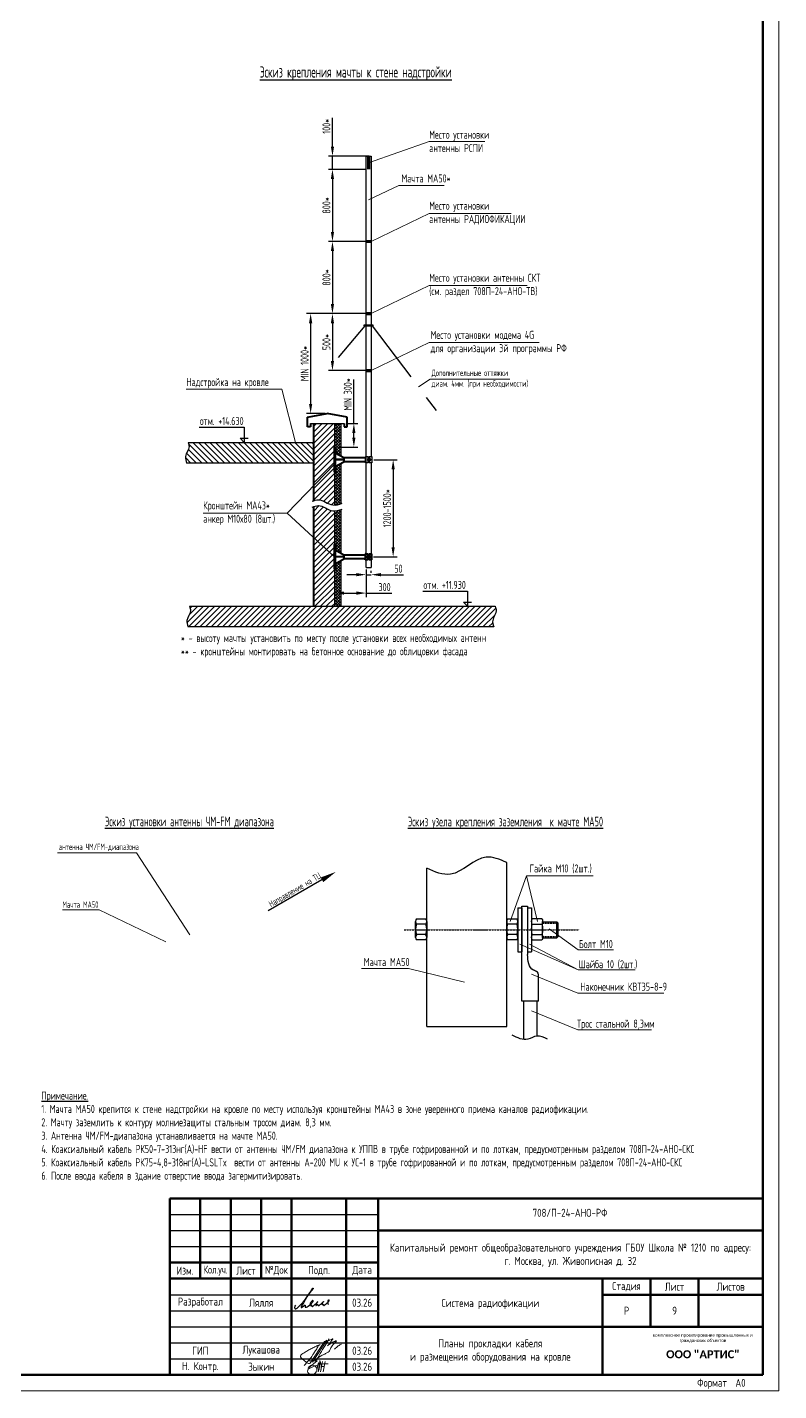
# Model space of a CAD drawing. Header units: millimetres. Extents: x -87434 to 499450, y -468665 to 122144.
# Drawn here: x 476001 to 499450, y -29789 to 12792 of the extents above; entities that cross this region are included whole.
import ezdxf
from ezdxf.enums import TextEntityAlignment as Align

# ---------------------------------------------------------------- set-up
doc = ezdxf.new("R2010")
doc.units = ezdxf.units.MM
doc.linetypes.add('ACAD_ISO10W100', pattern=[18.5, 12, -3, 0.5, -3])
doc.linetypes.add('DASHED', pattern=[7, 5, -2, 0])
for name, color, linetype in [('__НАДПИСИ', 7, 'Continuous'), ('СОТ', 7, 'Continuous'), ('стена', 20, 'Continuous')]:
    doc.layers.add(name, color=color, linetype=linetype)
for name, color, linetype, lineweight in [('__ФОРМАТ', 7, 'Continuous', 40), ('Выноски', 5, 'Continuous', 15), ('ОФ_рамка', 8, 'Continuous', 60), ('Подписи', 7, 'Continuous', 13)]:
    doc.layers.add(name, color=color, linetype=linetype, lineweight=lineweight)
doc.layers.add('ОФ_подписи', color=5, linetype='Continuous', lineweight=13, true_color=0x0000ff)
doc.styles.add('GOST 2.304 type A', font='', dxfattribs={"height": 250})
doc.styles.add('ISOCPEUR', font='isocpeur.ttf', dxfattribs={"width": 0.9, "height": 350})
doc.styles.add('RubezhCAD', font='', dxfattribs={"oblique": 10})
doc.styles.get("Standard").update_dxf_attribs({"font": ''})
doc.styles.add('TEXT', font='', dxfattribs={"width": 0.75})
doc.styles.add('ГОСТ 2.304', font='')
doc.styles.get('GOST 2.304 type A').set_extended_font_data('GOST 2.304 type A')
doc.styles.get('RubezhCAD').set_extended_font_data('GOST type A')
doc.styles.get('Standard').set_extended_font_data('GOST type B')
doc.styles.get('TEXT').set_extended_font_data('GOST type A')
doc.styles.get('ГОСТ 2.304').set_extended_font_data('GOST 2.304 type A')
doc.dimstyles.new('ISO-25', dxfattribs={"dimtxt": 2.5, "dimasz": 2.5, "dimexe": 1.25, "dimexo": 0.625, "dimtad": 1, "dimtxsty": 'Standard', "dimcen": 2.5, "dimadec": 0, "dimazin": 0, "dimtfac": 1, "dimtmove": 0, "dimatfit": 3, "dimfxl": 1, "dimarcsym": 0})
pattern_1 = [(45, (5946.47, 269102.57), (-88.388348, 88.388348), [])]

# ---------------------------------------------------------------- blocks, each defined once
blk = doc.blocks.new('А0')
at = {"layer": 'ОФ_рамка', "color": 0, "linetype": 'Continuous', "lineweight": 5, "ltscale": 100}
for points in [[(341068, -393717), (341068, -309617)], [(222168, -393717), (341068, -393717)]]:
    blk.add_lwpolyline(points, dxfattribs=at)
at = {"layer": 'ОФ_рамка', "color": 0, "linetype": 'Continuous', "ltscale": 100}
for points in [[(340568, -393217), (340568, -310117)], [(224168, -393217), (340568, -393217)]]:
    blk.add_lwpolyline(points, dxfattribs=at)
at = {"layer": 'ОФ_рамка', "color": 0, "linetype": 'Continuous', "lineweight": 5, "ltscale": 100, "char_height": 250, "attachment_point": 1, "style": 'ГОСТ 2.304'}
for s, insert, width in [('\\fGOST 2.304 type A|b0|i0|c1|p34;\\W1.0000000000;\\T1.0000000000;\\o\\lФормат', (338524, -393342), 1107.32), ('A0', (339716, -393345), 375.36)]:
    blk.add_mtext(s, dxfattribs=dict(at, insert=insert, width=width))
blk = doc.blocks.new('П_Зыкин')
at = {"layer": 'ОФ_подписи', "color": 5, "ltscale": 100, "transparency": 33554687}
for p, q in [((142, 249), (62, -174)), ((102, 37), (218, 37)), ((258, 249), (178, -174))]:
    blk.add_line(p, q, dxfattribs=at)
blk.add_lwpolyline([(-462, 273), (-74, 273), (-446, -30)], dxfattribs=at)
for centre, radius, start, end in [((-271, -94), 186, 314.2393, 159.9348), ((345, -1372), 1523, 88.8758, 117.8788), ((1109, -252), 1204, 158.7593, 174.231), ((-1024, 224), 1068, 337.8144, 2.8859), ((-849, 72), 852, 342.8308, 7.4815), ((-9, 182), 4.48, 8.9691, 155.6551), ((-643, 22), 732, 344.4555, 20.462), ((-318, -169), 151, 108.7568, 173.4251), ((-287, -115), 185, 191.5358, 322.3512)]:
    blk.add_arc(centre, radius, start, end, dxfattribs=at)
blk = doc.blocks.new('П_Лукашова')
at = {"layer": 'ОФ_подписи', "color": 5}
for p, q in [((221, 339), (-221, -339)), ((286, 371), (-156, -307)), ((283, 370), (218, 338))]:
    blk.add_line(p, q, dxfattribs=at)
for points in [[(221, 301), (344, 360), (434, 401), (475, 416), (464, 395), (420, 336), (342, 232), (310, 203), (337, 221), (420, 283), (490, 322), (558, 352), (576, 358), (491, 240), (403, 113), (374, 49), (360, 20)], [(-221, -339), (-276, -344), (-368, -289), (-446, -221), (-505, -166), (-522, -116), (-412, -16), (-295, 56), (-173, 120), (-49, 179), (33, 216), (87, 237), (52, 221), (11, 167), (-59, 51), (-126, -52), (-177, -132), (-256, -231), (-409, -409)], [(360, 20), (294, -18), (203, -65), (91, -124), (-73, -248)], [(366, 415), (236, 213), (85, -37), (-50, -300)], [(530, 102), (646, 199), (748, 254)]]:
    blk.add_spline(points, degree=3, dxfattribs=at)
blk = doc.blocks.new('штамп')
at = {"layer": '__ФОРМАТ', "linetype": 'Continuous', "lineweight": 50}
for p, q in [((531929, 45357), (531929, 50857)), ((531929, 50857), (550429, 50857)), ((532879, 48357), (532879, 50857)), ((533829, 45357), (533829, 50857)), ((534779, 48357), (534779, 50857)), ((535729, 45357), (535729, 50857)), ((537429, 45357), (537429, 50857)), ((538429, 45357), (538429, 50857)), ((550429, 45357), (550429, 50857)), ((538429, 49857), (550429, 49857)), ((531929, 48857), (538429, 48857)), ((531929, 48357), (550429, 48357)), ((545429, 45357), (545429, 48357)), ((546929, 46857), (546929, 48357)), ((548429, 46857), (548429, 48357)), ((545429, 47857), (550429, 47857)), ((538429, 46857), (550429, 46857)), ((531929, 45357), (550429, 45357))]:
    blk.add_line(p, q, dxfattribs=at)
at = {"layer": '__ФОРМАТ', "linetype": 'Continuous', "lineweight": -2}
for p, q in [((531929, 50357), (538429, 50357)), ((531929, 49857), (538429, 49857)), ((531929, 49357), (538429, 49357)), ((531929, 48857), (538429, 48857)), ((531929, 47857), (538429, 47857)), ((531929, 47357), (538429, 47357)), ((531929, 46857), (538429, 46857)), ((538429, 46857), (550429, 46857)), ((531929, 46357), (538429, 46357)), ((531929, 45857), (538429, 45857))]:
    blk.add_line(p, q, dxfattribs=at)
at = {"layer": 'Подписи', "color": 5, "lineweight": 25}
blk.add_lwpolyline([(535847, 47525), (535833, 47500), (535823, 47461), (535824, 47440), (535829, 47423), (535840, 47414), (535857, 47413), (535876, 47421), (535897, 47435), (535917, 47454), (536005, 47539), (536088, 47624), (536142, 47690), (536203, 47776), (536266, 47874), (536323, 47953), (536362, 48009), (536395, 48059), (536405, 48060), (536397, 48045), (536295, 47925), (536205, 47790), (536095, 47603), (536059, 47544), (536038, 47506), (536029, 47485), (536027, 47473), (536027, 47462), (536031, 47457), (536037, 47454), (536045, 47456), (536057, 47466), (536072, 47479), (536107, 47506), (536133, 47525), (536147, 47532), (536152, 47532), (536153, 47529), (536150, 47520), (536147, 47504), (536146, 47491), (536148, 47479), (536150, 47471), (536157, 47465), (536166, 47462), (536178, 47464), (536189, 47469), (536215, 47480), (536240, 47498), (536281, 47529), (536306, 47550), (536324, 47567), (536342, 47582), (536372, 47609), (536388, 47629), (536397, 47646), (536399, 47657), (536398, 47666), (536393, 47671), (536383, 47671), (536372, 47667), (536356, 47653), (536336, 47632), (536323, 47612), (536313, 47599), (536309, 47587), (536310, 47579), (536315, 47575), (536326, 47579), (536335, 47585), (536344, 47592), (536348, 47595), (536352, 47596), (536354, 47595), (536355, 47592), (536349, 47583), (536342, 47575), (536334, 47561), (536326, 47547), (536322, 47538), (536320, 47531), (536321, 47523), (536325, 47519), (536328, 47519), (536333, 47524), (536338, 47527), (536344, 47526), (536346, 47520), (536351, 47508), (536355, 47498), (536359, 47493), (536366, 47491), (536375, 47491), (536385, 47497), (536412, 47513), (536436, 47532), (536466, 47559), (536491, 47583), (536517, 47607), (536529, 47621), (536545, 47642), (536547, 47643), (536546, 47644), (536543, 47644), (536541, 47642), (536538, 47637), (536499, 47577), (536491, 47558), (536482, 47544), (536480, 47535), (536479, 47529), (536481, 47524), (536483, 47522), (536489, 47523), (536494, 47526), (536502, 47532), (536512, 47539), (536522, 47544), (536530, 47548), (536541, 47549), (536547, 47546), (536550, 47541), (536551, 47531), (536552, 47525), (536553, 47521), (536558, 47517), (536562, 47515), (536568, 47515), (536575, 47517), (536583, 47523), (536596, 47533), (536617, 47547), (536636, 47561), (536659, 47583), (536688, 47609), (536702, 47620), (536713, 47630), (536721, 47636), (536727, 47641), (536727, 47643), (536726, 47644), (536723, 47643), (536720, 47638), (536715, 47629), (536693, 47594), (536681, 47575), (536676, 47566), (536674, 47557), (536677, 47551), (536679, 47547), (536684, 47546), (536689, 47549), (536695, 47552), (536700, 47554), (536709, 47554), (536716, 47551), (536717, 47545), (536719, 47535), (536721, 47527), (536725, 47524), (536731, 47520), (536741, 47523), (536747, 47528), (536757, 47534), (536779, 47550), (536809, 47572), (536842, 47600), (536865, 47623), (536880, 47642), (536895, 47664), (536899, 47675), (536901, 47684), (536898, 47689), (536891, 47693), (536881, 47689), (536873, 47682), (536862, 47668), (536856, 47654), (536855, 47638), (536856, 47622), (536856, 47598), (536858, 47583), (536860, 47572), (536864, 47560), (536871, 47551)], dxfattribs=at)
at = {"layer": 'ОФ_подписи'}
for name, p, xscale, yscale, zscale in [('П_Лукашова', (536533, 46057), 1.010226427429054, 1.010226427429054, 1.010226427429054), ('П_Зыкин', (536581, 45585), 0.7621923841183493, 0.7621923841183493, 0.7621923841183493)]:
    blk.add_blockref(name, p, dxfattribs=dict(at, xscale=xscale, yscale=yscale, zscale=zscale))
at = {"transparency": 33554687, "attachment_point": 5, "style": 'ГОСТ 2.304'}
for s, insert, char_height, width in [('{\\fArial|b0|i0|c204|p34;комплексное проектирование промышленных и гражданских объектов}', (548563, 46495), 100, 3372.21), ('{\\fCorbel Light|b1|i0|c204|p34;ООО "АРТИС"}', (548563, 45995), 250, 4171.2)]:
    blk.add_mtext(s, dxfattribs=dict(at, insert=insert, char_height=char_height, width=width))
at = {"layer": '__НАДПИСИ', "lineweight": 9, "ltscale": 2, "style": 'ISOCPEUR', "flags": 1}
blk.add_attdef('NOTATION', (548864, 51134), '', height=250, dxfattribs=at)
at = {"layer": '__НАДПИСИ', "lineweight": 9, "ltscale": 2, "style": 'RubezhCAD', "oblique": 10}
blk.add_attdef('SHEET', text='', height=250, dxfattribs=at).set_placement((547679, 47357), align=Align.MIDDLE_CENTER)
at = {"layer": '__ФОРМАТ', "color": 7, "linetype": 'Continuous', "lineweight": 20, "char_height": 250, "attachment_point": 5, "style": 'GOST 2.304 type A'}
for s, insert, width in [('Капитальный ремонт общеобразовательного учреждения ГБОУ Школа № 1210 по адресу:      \\Pг. Москва, ул. Живописная д. 32', (544429, 49085), 12000), ('\\pi-7.5,l7.5,t7.5;{\\W0.9;\\C256;Кол.уч.}', (533354, 48607), 950), ('Система радиофикации', (541929, 47564), 7000)]:
    blk.add_mtext(s, dxfattribs=dict(at, insert=insert, width=width))
at = {"layer": '__ФОРМАТ', "color": 7, "linetype": 'Continuous', "lineweight": 20, "char_height": 250, "attachment_point": 5, "line_spacing_factor": 1.2, "style": 'GOST 2.304 type A'}
for s, insert, width in [('\\pi-7.5,l7.5,t7.5;{\\C256;Изм.}', (532404, 48607), 950), ('\\pi-7.5,l7.5,t7.5;{\\C256;Лист}', (534304, 48607), 950), ('\\pi-7.5,l7.5,t7.5;{\\C256;№Док}', (535254, 48607), 950), ('\\pi-7.5,l7.5,t7.5;{\\C256;Подп.}', (536584, 48607), 1710.72), ('\\pi-7.5,l7.5,t7.5;{\\C256;Дата}', (537929, 48607), 1000), ('\\pi-7.5,l7.5,t7.5;{\\C256;Стадия}', (546179, 48107), 1500), ('\\pi-7.5,l7.5,t7.5;{\\C256;Лист}', (547679, 48107), 1500), ('\\pi-7.5,l7.5,t7.5;{\\C256;Листов}', (549429, 48107), 2000), ('\\pi-7.5,l7.5,t7.5;{\\C256;Разработал}', (532879, 47607), 1900), ('{\\C256;Лялля}', (534779, 47607), 1900), ('{\\C256;03.26}', (537929, 47607), 1000), ('\\pi-750,l750,t750;{\\C256;Р}', (546179, 47357), 1500), ('\\pi-7.5,l7.5,t7.5;{\\C256;ГИП}', (532879, 46107), 1900), ('{\\C256;Лукашова}', (534779, 46107), 1900), ('{\\C256;03.26}', (537929, 46107), 1000), ('{\\C256;Н. Контр. }', (532879, 45592), 1900), ('\\pi-750,l750,t750;{\\C256;Зыкин}', (534779, 45607), 1900), ('{\\C256;03.26}', (537929, 45607), 1000)]:
    blk.add_mtext(s, dxfattribs=dict(at, insert=insert, width=width))
at = {"layer": 'стена', "color": 18, "true_color": 0x000000, "insert": (543249, 50539), "char_height": 250, "width": 3851.47, "attachment_point": 1, "style": 'GOST 2.304 type A'}
blk.add_mtext('708/П-24-АНО-РФ', dxfattribs=at)
blk = doc.blocks.new('*D1111')
at = {"layer": 'Defpoints', "color": 0, "transparency": 16777216}
for p in [(486752, -713), (486739, -3749), (487418, -3749)]:
    blk.add_point(p, dxfattribs=at)
at = {"layer": 'Выноски', "lineweight": 30, "transparency": 16777216}
for p, q in [((486815, -713), (487543, -713)), ((487418, -1013), (487418, -3449)), ((486802, -3749), (487543, -3749))]:
    blk.add_line(p, q, dxfattribs=at)
at = {"layer": 'Выноски', "transparency": 16777216}
for points in [[(487368, -1013), (487468, -1013), (487418, -713)], [(487368, -3449), (487468, -3449), (487418, -3749)]]:
    blk.add_solid(points, dxfattribs=at)
at = {"layer": 'Выноски', "lineweight": 15, "transparency": 16777216, "insert": (487231, -2231), "char_height": 250, "attachment_point": 5, "rotation": 90, "style": 'TEXT'}
blk.add_mtext('1200-1500*', dxfattribs=at)
blk = doc.blocks.new('*D1112')
at = {"layer": 'Defpoints', "color": 0, "transparency": 16777216}
for p in [(486734, 8768), (485524, 8354), (486545, 8354)]:
    blk.add_point(p, dxfattribs=at)
at = {"layer": 'Выноски', "lineweight": 30, "transparency": 16777216}
for p, q in [((485524, 9068), (485524, 9962)), ((486672, 8768), (485399, 8768)), ((485524, 8354), (485524, 8768)), ((486483, 8354), (485399, 8354)), ((485524, 8054), (485524, 7754))]:
    blk.add_line(p, q, dxfattribs=at)
at = {"layer": 'Выноски', "transparency": 16777216}
for points in [[(485474, 9068), (485574, 9068), (485524, 8768)], [(485474, 8054), (485574, 8054), (485524, 8354)]]:
    blk.add_solid(points, dxfattribs=at)
at = {"layer": 'Выноски', "lineweight": 15, "transparency": 16777216, "insert": (485336, 9699), "char_height": 250, "attachment_point": 5, "rotation": 90, "style": 'TEXT'}
blk.add_mtext('100*', dxfattribs=at)
blk = doc.blocks.new('*D1119')
at = {"layer": 'Defpoints', "color": 0, "transparency": 16777216}
for p in [(485586, -4134), (486573, -4076), (485586, -4879)]:
    blk.add_point(p, dxfattribs=at)
at = {"layer": 'Выноски', "lineweight": 30, "transparency": 16777216}
for p, q in [((485586, -4196), (485586, -5004)), ((486573, -4139), (486573, -5004)), ((485886, -4879), (486273, -4879)), ((486573, -4879), (487373, -4879))]:
    blk.add_line(p, q, dxfattribs=at)
at = {"layer": 'Выноски', "transparency": 16777216}
for points in [[(485886, -4829), (485886, -4929), (485586, -4879)], [(486273, -4829), (486273, -4929), (486573, -4879)]]:
    blk.add_solid(points, dxfattribs=at)
at = {"layer": 'Выноски', "lineweight": 15, "transparency": 16777216, "insert": (487150, -4692), "char_height": 250, "attachment_point": 5, "style": 'TEXT'}
blk.add_mtext('300', dxfattribs=at)
blk = doc.blocks.new('*D1113')
at = {"layer": 'Defpoints', "color": 0, "transparency": 16777216}
for p in [(485886, 416), (485623, -325), (486192, -325)]:
    blk.add_point(p, dxfattribs=at)
at = {"layer": 'Выноски', "lineweight": 30, "transparency": 16777216}
for p, q in [((486192, 416), (486192, 1795)), ((485948, 416), (486317, 416)), ((486192, -25), (486192, 116)), ((485686, -325), (486317, -325))]:
    blk.add_line(p, q, dxfattribs=at)
at = {"layer": 'Выноски', "transparency": 16777216}
for points in [[(486142, 116), (486242, 116), (486192, 416)], [(486142, -25), (486242, -25), (486192, -325)]]:
    blk.add_solid(points, dxfattribs=at)
at = {"layer": 'Выноски', "lineweight": 15, "transparency": 16777216, "insert": (486003, 1324), "char_height": 250, "attachment_point": 5, "rotation": 90, "style": 'TEXT'}
blk.add_mtext('МIN 300*', dxfattribs=at)
blk = doc.blocks.new('*D1114')
at = {"layer": 'Defpoints', "color": 0, "transparency": 16777216}
for p in [(486573, 3850), (484843, 729), (485364, 729)]:
    blk.add_point(p, dxfattribs=at)
at = {"layer": 'Выноски', "lineweight": 30, "transparency": 16777216}
for p, q in [((486510, 3850), (484718, 3850)), ((484843, 3550), (484843, 1029)), ((485301, 729), (484718, 729))]:
    blk.add_line(p, q, dxfattribs=at)
at = {"layer": 'Выноски', "transparency": 16777216}
for points in [[(484793, 3550), (484893, 3550), (484843, 3850)], [(484793, 1029), (484893, 1029), (484843, 729)]]:
    blk.add_solid(points, dxfattribs=at)
at = {"layer": 'Выноски', "lineweight": 15, "transparency": 16777216, "insert": (484655, 2289), "char_height": 250, "attachment_point": 5, "rotation": 90, "style": 'TEXT'}
blk.add_mtext('MIN 1000*', dxfattribs=at)
blk = doc.blocks.new('*D1115')
at = {"layer": 'Defpoints', "color": 0, "transparency": 16777216}
for p in [(486653, 8354), (485524, 6102), (486545, 6102)]:
    blk.add_point(p, dxfattribs=at)
at = {"layer": 'Выноски', "lineweight": 30, "transparency": 16777216}
for p, q in [((486591, 8354), (485399, 8354)), ((485524, 8054), (485524, 6402)), ((486483, 6102), (485399, 6102))]:
    blk.add_line(p, q, dxfattribs=at)
at = {"layer": 'Выноски', "transparency": 16777216}
for points in [[(485474, 8054), (485574, 8054), (485524, 8354)], [(485474, 6402), (485574, 6402), (485524, 6102)]]:
    blk.add_solid(points, dxfattribs=at)
at = {"layer": 'Выноски', "lineweight": 15, "transparency": 16777216, "insert": (485336, 7228), "char_height": 250, "attachment_point": 5, "rotation": 90, "style": 'TEXT'}
blk.add_mtext('800*', dxfattribs=at)
blk = doc.blocks.new('*D1116')
at = {"layer": 'Defpoints', "color": 0, "transparency": 16777216}
for p in [(486653, 6102), (485524, 3850), (486545, 3850)]:
    blk.add_point(p, dxfattribs=at)
at = {"layer": 'Выноски', "lineweight": 30, "transparency": 16777216}
for p, q in [((486591, 6102), (485399, 6102)), ((485524, 5802), (485524, 4150)), ((486483, 3850), (485399, 3850))]:
    blk.add_line(p, q, dxfattribs=at)
at = {"layer": 'Выноски', "transparency": 16777216}
for points in [[(485474, 5802), (485574, 5802), (485524, 6102)], [(485474, 4150), (485574, 4150), (485524, 3850)]]:
    blk.add_solid(points, dxfattribs=at)
at = {"layer": 'Выноски', "lineweight": 15, "transparency": 16777216, "insert": (485336, 4976), "char_height": 250, "attachment_point": 5, "rotation": 90, "style": 'TEXT'}
blk.add_mtext('800*', dxfattribs=at)
blk = doc.blocks.new('*D1117')
at = {"layer": 'Defpoints', "color": 0, "transparency": 16777216}
for p in [(486573, -4076), (486734, -4304), (486734, -4304)]:
    blk.add_point(p, dxfattribs=at)
at = {"layer": 'Выноски', "lineweight": 30, "transparency": 16777216}
for p, q in [((486573, -4139), (486573, -4429)), ((486734, -4242), (486734, -4179)), ((486273, -4304), (485973, -4304)), ((486573, -4304), (486734, -4304)), ((487034, -4304), (487746, -4304))]:
    blk.add_line(p, q, dxfattribs=at)
at = {"layer": 'Выноски', "transparency": 16777216}
for points in [[(486273, -4254), (486273, -4354), (486573, -4304)], [(487034, -4254), (487034, -4354), (486734, -4304)]]:
    blk.add_solid(points, dxfattribs=at)
at = {"layer": 'Выноски', "lineweight": 15, "transparency": 16777216, "insert": (487583, -4117), "char_height": 250, "attachment_point": 5, "style": 'TEXT'}
blk.add_mtext('50', dxfattribs=at)
blk = doc.blocks.new('*D1118')
at = {"layer": 'Defpoints', "color": 0, "transparency": 16777216}
for p in [(486653, 3850), (485524, 2068), (486761, 2068)]:
    blk.add_point(p, dxfattribs=at)
at = {"layer": 'Выноски', "lineweight": 30, "transparency": 16777216}
for p, q in [((486591, 3850), (485399, 3850)), ((485524, 3550), (485524, 2368)), ((486699, 2068), (485399, 2068))]:
    blk.add_line(p, q, dxfattribs=at)
at = {"layer": 'Выноски', "transparency": 16777216}
for points in [[(485474, 3550), (485574, 3550), (485524, 3850)], [(485474, 2368), (485574, 2368), (485524, 2068)]]:
    blk.add_solid(points, dxfattribs=at)
at = {"layer": 'Выноски', "lineweight": 15, "transparency": 16777216, "insert": (485336, 2959), "char_height": 250, "attachment_point": 5, "rotation": 90, "style": 'TEXT'}
blk.add_mtext('500*', dxfattribs=at)
blk = doc.blocks.new('Hex Nut ½ in. -side')
at = {"lineweight": 30}
for p, q in [((0, -0.325), (0, 0.325)), ((0.03, 0.216), (0.418, 0.216)), ((0.448, 0.325), (0.448, -0.325)), ((0.03, -0.217), (0.418, -0.217))]:
    blk.add_line(p, q, dxfattribs=at)
for points in [[(0.03, 0.433), (0.418, 0.433)], [(0.418, -0.433), (0.03, -0.433)]]:
    blk.add_lwpolyline(points, dxfattribs=at)
for centre, radius, start, end in [((0.21, 0.325), 0.21, 149.0201, 210.9799), ((0.796, 0), 0.796, 164.2217, 195.7782), ((0.238, 0.325), 0.21, 329.0201, 30.9799), ((-0.348, 0), 0.796, 344.2218, 15.7782), ((0.21, -0.325), 0.21, 149.0201, 210.9799), ((0.238, -0.325), 0.21, 329.0201, 30.9799)]:
    blk.add_arc(centre, radius, start, end, dxfattribs=at)

msp = doc.modelspace()

# ---------------------------------------------------------------- hatches: boundary and pattern name
at = {"lineweight": 20, "ltscale": 4}
h = msp.add_hatch(dxfattribs=at)
h.set_pattern_fill('ANSI31', color=8, scale=1000)
h.set_pattern_definition(pattern_1)
edge = h.paths.add_edge_path()
edge.add_spline(control_points=[(484941.87588, -1993.36649), (484989.13723, -1977.55369), (485191.94119, -1923.67201), (485396.35435, -2121.59332), (485568.37729, -2131.25058), (485585.84745, -2131.00149)], knot_values=[0.5104637066, 0.5104637066, 0.5104637066, 0.5104637066, 1.9596701779, 6.75628776, 7.2952185347, 7.2952185347, 7.2952185347, 7.2952185347], degree=3, periodic=0)
edge.add_line((485585.84745, -2131.00149), (485585.79975, -1099.60542))
edge.add_line((485585.79975, -1099.60542), (485585.56879, -1099.60542))
edge.add_line((485585.56879, -1099.60542), (485585.56879, -325.41187))
edge.add_line((485585.56879, -325.41187), (485585.72965, 416.096))
edge.add_line((485585.72965, 416.096), (484941.76444, 416.06907))
edge.add_line((484941.76444, 416.06907), (484941.87588, -1993.36649))
h = msp.add_hatch(dxfattribs=at)
h.set_pattern_fill('ANSI37', color=8, scale=500)
h.set_pattern_definition([(45, (14829.21, 269102.57), (-44.194174, 44.194174), []), (135, (14829.21, 269102.57), (-44.194174, -44.194174), [])])
h.paths.add_polyline_path([(485785.50299, 416.10435), (485585.72965, 416.096), (485585.76394, -325.41187), (485611.34952, -325.41187), (485611.34952, -495.94133), (485785.57339, -595.90079)])
edge = h.paths.add_edge_path()
edge.add_line((485785.58958, -828.59163), (485611.34952, -929.03234))
edge.add_line((485611.34952, -929.03234), (485611.34952, -1099.60542))
edge.add_line((485611.34952, -1099.60542), (485585.79975, -1099.60542))
edge.add_line((485585.79975, -1099.60542), (485585.84745, -2131.00149))
edge.add_spline(control_points=[(485585.84745, -2131.00149), (485651.48439, -2130.06564), (485718.45594, -2111.84448), (485785.67736, -2090.3871)], knot_values=[7.2952185347, 7.2952185347, 7.2952185347, 7.2952185347, 9.3200283609, 9.3200283609, 9.3200283609, 9.3200283609], degree=3, periodic=0)
edge.add_line((485785.67736, -2090.3871), (485785.58958, -828.59163))
edge = h.paths.add_edge_path()
edge.add_spline(control_points=[(485785.68997, -2271.56114), (485718.46717, -2293.01935), (485651.49419, -2311.24209), (485585.85583, -2312.17943)], knot_values=[5.0003026705, 5.0003026705, 5.0003026705, 5.0003026705, 6.3881629916, 6.3881629916, 6.3881629916, 6.3881629916], degree=3, periodic=0)
edge.add_line((485585.85583, -2312.17943), (485585.90427, -3359.39291))
edge.add_line((485585.90427, -3359.39291), (485611.7507, -3359.39291))
edge.add_line((485611.7507, -3359.39291), (485611.7507, -3529.93983))
edge.add_line((485611.7507, -3529.93983), (485785.78446, -3629.79022))
edge.add_line((485785.78446, -3629.79022), (485785.68997, -2271.56114))
h.paths.add_polyline_path([(485785.80066, -3862.6647), (485611.7507, -3962.99583), (485611.7507, -4133.58646), (485585.94008, -4133.58646), (485585.99362, -5291.30309), (485785.90006, -5291.29678)])
h = msp.add_hatch(dxfattribs=at)
h.set_pattern_fill('ANSI31', color=8, scale=1000, angle=90)
h.set_pattern_definition([(135, (5946.47, 269102.57), (-88.388348, -88.388348), [])])
edge = h.paths.add_edge_path()
edge.add_spline(control_points=[(481017.67536, -172.34832), (481033.39703, -216.11653), (481087.68416, -367.24866), (480891.97362, -569.26479), (480950.81265, -747.51403), (480973.59233, -816.5237)], knot_values=[0, 0, 0, 0, 1.3402578911, 4.6279258751, 6.704836905, 6.704836905, 6.704836905, 6.704836905], degree=3, periodic=0)
edge.add_line((480973.59233, -816.5237), (484941.82145, -816.5237))
edge.add_line((484941.82145, -816.5237), (484941.79164, -172.04148))
edge.add_line((484941.79164, -172.04148), (481017.67536, -172.34832))
h = msp.add_hatch(dxfattribs=at)
h.set_pattern_fill('ANSI31', color=8, scale=1000)
h.set_pattern_definition(pattern_1)
edge = h.paths.add_edge_path()
edge.add_spline(control_points=[(485585.85583, -2312.17943), (485568.38284, -2312.42895), (485396.35695, -2302.7739), (485191.94377, -2104.85258), (484989.14279, -2158.73027), (484941.88426, -2174.54175)], knot_values=[0.5105493569, 0.5105493569, 0.5105493569, 0.5105493569, 1.0495662998, 5.8461838819, 7.2953047028, 7.2953047028, 7.2953047028, 7.2953047028], degree=3, periodic=0)
edge.add_line((484941.88426, -2174.54175), (484942.02842, -5291.32343))
edge.add_line((484942.02842, -5291.32343), (485585.99362, -5291.30309))
edge.add_line((485585.99362, -5291.30309), (485585.85583, -2312.17943))
h = msp.add_hatch(dxfattribs=at)
h.set_pattern_fill('ANSI31', color=8, scale=1000)
h.set_pattern_definition([(45, (5946.47, 237402.57), (-88.388348, 88.388348), [])])
edge = h.paths.add_edge_path()
edge.add_spline(control_points=[(481064.15585, -5291.44592), (481079.87752, -5335.21413), (481134.16465, -5486.34626), (480938.45411, -5688.36238), (480997.29313, -5866.61163), (481020.07282, -5935.6213)], knot_values=[0, 0, 0, 0, 1.3402578911, 4.6279258751, 6.704836905, 6.704836905, 6.704836905, 6.704836905], degree=3, periodic=0)
edge.add_line((481020.07282, -5935.6213), (490560.43166, -5935.6213))
edge.add_spline(control_points=[(490560.43166, -5935.6213), (490537.65751, -5866.61114), (490478.83278, -5688.36062), (490674.50816, -5486.26705), (490620.25289, -5335.01534), (490604.51608, -5291.14458)], knot_values=[0, 0, 0, 0, 2.0769110298, 5.3645790139, 6.7077640381, 6.7077640381, 6.7077640381, 6.7077640381], degree=3, periodic=0)
edge.add_line((490604.51608, -5291.14458), (481064.15585, -5291.44592))

# ---------------------------------------------------------------- linework, layer by layer
at = {"linetype": 'DASHED', "lineweight": 30, "ltscale": 400}
for p, q in [((486538.57749, 3467.65145), (485705.19589, 2481.85022)), ((486764.64367, 3467.65145), (488765.51358, 821.52704))]:
    msp.add_line(p, q, dxfattribs=at)
at = {"color": 8, "lineweight": 40}
for p, q in [((484741.48375, 616.06488), (485363.50337, 728.72871)), ((484741.48375, 316.06488), (484741.48375, 616.06488)), ((485985.52299, 616.06488), (485363.50337, 728.72871)), ((485985.52299, 316.06488), (485985.52299, 616.06488)), ((484841.48375, 316.06488), (484741.48375, 316.06488)), ((484841.48375, 416.06488), (484841.48375, 316.06488)), ((484941.87588, -1993.36649), (484941.76444, 416.06907)), ((485885.52299, 416.06488), (485885.52299, 316.06488)), ((485885.52299, 316.06488), (485985.52299, 316.06488)), ((484942.02842, -5291.32343), (484941.88426, -2174.54175))]:
    msp.add_line(p, q, dxfattribs=at)
at = {"color": 8, "lineweight": 30}
for p, q in [((484841.48375, 416.06488), (485885.52299, 416.10854)), ((484941.48375, -816.5237), (480973.59233, -816.5237)), ((490560.43166, -5935.6213), (481020.07282, -5935.6213))]:
    msp.add_line(p, q, dxfattribs=at)
at = {"lineweight": 40}
for p, q in [((485611.34952, -495.94133), (485875.04545, -647.23462)), ((485875.04545, -708.52495), (485611.34952, -708.52495)), ((485875.04545, -714.97656), (485611.34952, -714.97656)), ((485611.34952, -929.03234), (485875.04545, -777.02478)), ((485875.04545, -647.23462), (485875.04545, -777.02478)), ((485875.04545, -708.52495), (485875.04545, -714.97656)), ((485611.7507, -3529.93983), (485875.41619, -3681.21566)), ((485875.41619, -3742.50598), (485611.7507, -3742.50598)), ((485875.41619, -3748.9576), (485611.7507, -3748.9576)), ((485611.7507, -3962.99583), (485875.41619, -3811.00581)), ((485875.41619, -3681.21566), (485875.41619, -3811.00581)), ((485875.41619, -3742.50598), (485875.41619, -3748.9576)), ((486559.84413, -3649.7088), (486541.88327, -3649.7088)), ((486541.88327, -3649.7088), (486541.88327, -3810.99912)), ((486541.88327, -3843.25718), (486541.88327, -3810.99912)), ((486559.84413, -3649.7088), (486626.09349, -3649.7088)), ((486616.41607, -3718.6303), (486600.28704, -3718.6303)), ((486600.28704, -3718.6303), (486600.28704, -3776.69482)), ((486616.41607, -3776.69482), (486600.28704, -3776.69482)), ((486616.41607, -3776.69482), (486616.41607, -3718.6303)), ((486619.64188, -3734.75933), (486616.41607, -3734.75933)), ((486616.41607, -3760.56578), (486619.64188, -3760.56578)), ((486619.64188, -3649.7088), (486619.64188, -3843.25718)), ((486626.09349, -3649.7088), (486626.09349, -3843.25718)), ((486658.35156, -3734.75933), (486626.09349, -3734.75933)), ((486626.09349, -3760.56578), (486658.35156, -3760.56578)), ((486658.35156, -3649.7088), (486739.17661, -3649.7088)), ((486658.35156, -3649.7088), (486658.35156, -3843.25718)), ((486664.80317, -3649.7088), (486664.80317, -3843.25718)), ((486668.02897, -3734.75933), (486664.80317, -3734.75933)), ((486664.80317, -3760.56578), (486668.02897, -3760.56578)), ((486684.15801, -3718.6303), (486668.02897, -3718.6303)), ((486668.02897, -3718.6303), (486668.02897, -3776.69482)), ((486684.15801, -3776.69482), (486668.02897, -3776.69482)), ((486684.15801, -3776.69482), (486684.15801, -3718.6303)), ((486711.34739, -3734.75933), (486684.15801, -3734.75933)), ((486684.15801, -3760.56578), (486711.34739, -3760.56578)), ((486711.34739, -3734.75933), (486711.34739, -3760.56578)), ((486739.17661, -3649.7088), (486739.17661, -3843.25718)), ((486626.09349, -3843.25718), (486541.88327, -3843.25718)), ((486739.17661, -3843.25718), (486658.35156, -3843.25718))]:
    msp.add_line(p, q, dxfattribs=at)
at = {"lineweight": 30}
for p, q in [((486573.09225, -615.72771), (486555.13139, -615.72771)), ((486555.13139, -615.72771), (486555.13139, -777.01803)), ((486555.13139, -809.2761), (486555.13139, -777.01803)), ((486639.34161, -809.2761), (486555.13139, -809.2761)), ((486573.09225, -615.72771), (486639.34161, -615.72771)), ((486613.53516, -684.64922), (486613.53516, -742.71373)), ((486629.66419, -684.64922), (486613.53516, -684.64922)), ((486629.66419, -742.71373), (486613.53516, -742.71373)), ((486629.66419, -742.71373), (486629.66419, -684.64922)), ((486632.89, -700.77825), (486629.66419, -700.77825)), ((486629.66419, -726.5847), (486632.89, -726.5847)), ((486632.89, -615.72771), (486632.89, -809.2761)), ((486639.34161, -615.72771), (486639.34161, -809.2761)), ((486671.59968, -700.77825), (486639.34161, -700.77825)), ((486639.34161, -726.5847), (486671.59968, -726.5847)), ((486671.59968, -615.72771), (486752.42473, -615.72771)), ((486671.59968, -615.72771), (486671.59968, -809.2761)), ((486752.42473, -809.2761), (486671.59968, -809.2761)), ((486678.05129, -615.72771), (486678.05129, -809.2761)), ((486681.2771, -700.77825), (486678.05129, -700.77825)), ((486678.05129, -726.5847), (486681.2771, -726.5847)), ((486697.40613, -684.64922), (486681.2771, -684.64922)), ((486681.2771, -684.64922), (486681.2771, -742.71373)), ((486697.40613, -742.71373), (486681.2771, -742.71373)), ((486697.40613, -742.71373), (486697.40613, -684.64922)), ((486724.59551, -700.77825), (486697.40613, -700.77825)), ((486697.40613, -726.5847), (486724.59551, -726.5847)), ((486724.59551, -700.77825), (486724.59551, -726.5847)), ((486752.42473, -615.72771), (486752.42473, -809.2761)), ((486572.74735, -4076.04385), (486734.03768, -4076.04385)), ((488464.68131, -18411.43337), (488464.68131, -13471.57713)), ((490964.75823, -18411.43337), (490964.75823, -13292.25263)), ((491308.75298, -14713.46673), (491431.8745, -14713.46673)), ((491308.75298, -14713.46673), (491308.75298, -16081.89423)), ((491431.8745, -14651.08107), (491614.56079, -14651.08107)), ((491431.8745, -17619.27567), (491431.8745, -14651.08107)), ((491614.56079, -14651.08107), (491614.56079, -16162.94143)), ((491614.56079, -14713.46673), (491737.68231, -14713.46673)), ((491737.68231, -14713.46673), (491737.68231, -16081.89423)), ((491308.75298, -16081.89423), (491431.8745, -16081.89423)), ((491614.56079, -16081.89423), (491737.68231, -16081.89423)), ((491958.66131, -17619.27567), (491958.66131, -16902.50359)), ((491958.66131, -17619.27567), (491431.8745, -17619.27567)), ((488464.68131, -18411.43337), (490964.75823, -18411.43337))]:
    msp.add_line(p, q, dxfattribs=at)
for p, q in [((485196.65533, -13834.02936), (483517.38241, -14799.77859)), ((491431.8745, -14713.46673), (491431.8745, -16081.89423)), ((491614.56079, -14713.46673), (491614.56079, -16081.89423))]:
    msp.add_line(p, q)
at = {"lineweight": 30, "ltscale": 10}
for p, q in [((492081.6617, -15147.68048), (492527.3633, -15147.68048)), ((492527.3633, -15147.68048), (492568.23361, -15190.23878)), ((492527.3633, -15647.68048), (492527.3633, -15147.68048)), ((492568.23361, -15605.12217), (492568.23361, -15190.23878)), ((492081.6617, -15647.68048), (492527.3633, -15647.68048)), ((492527.3633, -15647.68048), (492568.23361, -15605.12217)), ((491486.13822, -17619.27567), (491486.13822, -18819.84312)), ((491904.39759, -17619.27567), (491904.39759, -18713.60051))]:
    msp.add_line(p, q, dxfattribs=at)
at = {"linetype": 'ACAD_ISO10W100', "ltscale": 0.3}
for p, q in [((492081.6617, -15188.55079), (492568.23361, -15190.23878)), ((487763.67508, -15397.68048), (493219.34288, -15397.68048)), ((492081.6617, -15606.81017), (492568.23361, -15606.81017))]:
    msp.add_line(p, q, dxfattribs=at)
at = {"lineweight": 30}
for points in [[(486573.09225, -615.72771), (486572.88867, 8767.94589), (486734.04594, 8767.94589), (486734.03768, -615.72771)], [(486572.74735, -3649.7088), (486572.74735, -809.2761)], [(486734.03768, -809.2761), (486734.03768, -3649.7088)], [(486572.74735, -4076.04385), (486572.74735, -3843.25718)], [(486734.03768, -3843.25718), (486734.03768, -4076.04385)]]:
    msp.add_lwpolyline(points, dxfattribs=at)
at = {"const_width": 100}
for points in [[(486653.46731, 8353.90295), (486653.46731, 8767.94589)], [(486572.89162, 6102.03327), (486733.97328, 6102.02633)], [(486572.89162, 3850.16348), (486733.97328, 3850.15654)], [(486734.04299, 2067.65094), (486572.96133, 2067.644)]]:
    msp.add_lwpolyline(points, dxfattribs=at)
at = {"lineweight": 30}
msp.add_lwpolyline([(486499.90765, 3467.65145), (486790.62129, 3467.65145), (486790.62129, 3483.26162), (486499.90765, 3483.26162)], close=True, dxfattribs=at)
at = {"lineweight": 30, "ltscale": 4}
for points in [[(481364.93928, 298.44534), (482763.80924, 298.20544), (482763.89865, -172.21178), (482639.17458, -39.80494), (482889.01991, -39.80494)], [(488343.36191, -4820.5147), (489742.23187, -4820.75459), (489742.32128, -5291.17181), (489617.59721, -5158.76497), (489867.44254, -5158.76497)]]:
    msp.add_lwpolyline(points, dxfattribs=at)
at = {"color": 8, "lineweight": 30}
for points in [[(485585.72965, 416.09885), (485585.84745, -2131.00149)], [(485785.50299, 416.10809), (485785.57339, -595.90079)], [(481017.67536, -172.34832), (484941.48375, -172.0415)], [(485785.58123, -708.52495), (485785.58168, -714.97656)], [(485785.58958, -828.59163), (485785.67736, -2090.3871)], [(485585.85583, -2312.17943), (485585.99362, -5291.30309)], [(485785.68997, -2271.56114), (485785.78446, -3629.79022)], [(485785.7923, -3742.50598), (485785.79275, -3748.9576)], [(485785.80066, -3862.6647), (485785.90006, -5291.29678)], [(481064.15585, -5291.44592), (490604.51608, -5291.14458)]]:
    msp.add_lwpolyline(points, dxfattribs=at)
at = {"lineweight": 40}
for points in [[(485585.56879, -1099.60542), (485585.56879, -325.41187), (485611.34952, -325.41187), (485611.34952, -1099.60542), (485585.56407, -1099.60542)], [(485875.04545, -647.98578), (486555.13139, -647.98578), (486555.13139, -777.01803), (485875.04545, -777.01803)], [(485585.93953, -4133.58646), (485585.93953, -3359.39291), (485611.7507, -3359.39291), (485611.7507, -4133.58646), (485585.93481, -4133.58646)], [(485875.41619, -3681.21566), (486541.88327, -3681.96686), (486541.88327, -3810.99912), (485875.41619, -3811.00581)]]:
    msp.add_lwpolyline(points, dxfattribs=at)
for points in [[(490964.75823, -13292.25263), (490319.40349, -13124.11249), (489210.17716, -13659.11113), (488464.68131, -13471.57713)], [(492231.45859, -18813.00859), (491904.06778, -18713.64193), (491624.49577, -18813.00859), (491129.34199, -18685.27985)]]:
    msp.add_spline(points, degree=3)
at = {"lineweight": 30}
msp.add_spline([(491958.66131, -16902.50359), (491917.96204, -16718.02689), (491797.0192, -16655.42155), (491614.56079, -16162.94143)], degree=3, dxfattribs=at)
msp.add_solid([(485155.11066, -13761.79028), (485238.2, -13906.26844), (485630.08982, -13584.76135)])
at = {"layer": 'Выноски'}
for p, q in [((488544.3215, 9228.56316), (486653.46731, 8560.92442)), ((490282.89963, 9228.74544), (488544.3215, 9228.56316)), ((487595.57648, 7849.59189), (486645.30109, 7399.05171)), ((487595.57648, 7849.59189), (489011.69704, 7849.33715)), ((488544.26013, 6976.68857), (486733.9763, 6102.02836)), ((491097.26441, 6976.87085), (488544.26013, 6976.68857)), ((488544.26013, 4724.81879), (486733.9763, 3850.15858)), ((491600.79273, 4724.9362), (488544.26013, 4724.81879)), ((488544.33693, 2942.26717), (486734.05311, 2067.60696)), ((488544.33693, 2942.26717), (491974.69671, 2942.26717)), ((488576.18988, 1805.54988), (488205.53211, 1562.09524)), ((488576.18988, 1805.54988), (491056.40676, 1805.54988)), ((480956.67845, 1485.58637), (483948.21983, 1485.34648)), ((484375.05603, -172.12261), (483948.21983, 1485.34648)), ((484105.50176, -2384.37446), (485585.78855, -857.45132)), ((481489.61323, -2384.15058), (484105.50176, -2384.37446)), ((484105.50176, -2384.37446), (485585.93953, -3746.48968)), ((476943.65959, -12986.46796), (479405.41886, -12986.46796)), ((479405.41886, -12986.46796), (481075.32264, -15550.12927)), ((491070.64528, -15130.71354), (491584.71224, -13711.17857)), ((491584.71224, -13711.17857), (491920.18334, -15130.71354)), ((491584.71224, -13711.17857), (493655.13849, -13711.17857)), ((477095.65067, -14775.36637), (478244.02101, -14775.36637)), ((478244.02101, -14775.36637), (480328.89744, -15770.24564)), ((492284.02087, -15363.21947), (493193.47042, -16017.3178)), ((491370.31374, -15841.83582), (493188.52862, -16648.22619)), ((491676.12155, -15841.83582), (493188.52862, -16648.22619)), ((493193.47042, -16017.3178), (494292.40829, -16017.3178)), ((486427.44026, -16607.45456), (487894.69822, -16607.45456)), ((487894.69822, -16607.45456), (489641.60703, -17029.61424)), ((491734.08147, -16778.39183), (493180.15896, -17374.63181)), ((493188.52862, -16648.22619), (494975.51968, -16648.22619)), ((493180.15896, -17374.63181), (495860.67484, -17374.63181)), ((491734.08147, -17926.0341), (493180.15896, -18522.27408))]:
    msp.add_line(p, q, dxfattribs=at)
at = {"layer": 'Выноски', "extrusion": (0, 0, -1)}
msp.add_line((495485.44459, -18522.27408), (493180.15896, -18522.27408), dxfattribs=at)
at = {"layer": 'Выноски', "lineweight": 30}
for points in [[(481017.67536, -172.34832), (481048.95771, -302.67225), (480937.5432, -611.98507), (480973.59233, -816.5237)], [(484891.88343, -2010.89756), (485082.46213, -1965.2595), (485533.74105, -2127.81021), (485832.15732, -2075.21552)], [(484891.88343, -2192.07563), (485082.46213, -2146.43756), (485533.74105, -2308.98828), (485832.15732, -2256.39358)], [(481064.15585, -5291.44592), (481095.43819, -5421.76985), (480984.02369, -5731.08266), (481020.07282, -5935.6213)], [(490604.51608, -5291.14458), (490635.79704, -5421.76985), (490524.38253, -5731.08266), (490560.43166, -5935.6213)]]:
    msp.add_spline(points, degree=3, dxfattribs=at)

# ---------------------------------------------------------------- block references
at = {"xscale": 767.8111329236685, "yscale": 767.8111329236685, "zscale": 767.8111329236685, "rotation": 180.0000000000127}
msp.add_blockref('Hex Nut ½ in. -side', (488464.66994, -15380.06074), dxfattribs=at)
at = {"lineweight": 30, "xscale": 767.8111329236685, "yscale": 767.8111329236685, "zscale": 767.8111329236685, "rotation": 180.0000000000127}
msp.add_blockref('Hex Nut ½ in. -side', (491308.74162, -15380.06074), dxfattribs=at)
at = {"lineweight": 30, "ltscale": 10, "xscale": -767.8111329236685, "yscale": 767.8111329235549, "zscale": 767.8111329235396, "rotation": 180}
msp.add_blockref('Hex Nut ½ in. -side', (491737.67832, -15380.06074), dxfattribs=at)
at = {"layer": 'ОФ_рамка', "color": 0, "lineweight": -2}
msp.add_blockref('А0', (158382.17989, 363927.60181), dxfattribs=at)
at = {"layer": 'СОТ'}
msp.add_blockref('штамп', (-51478.38118, -74646.18667), dxfattribs=at)

# ---------------------------------------------------------------- texts
at = {"color": 0, "ltscale": 100, "style": 'TEXT', "width": 0.8}
for s, p in [('Гайка М10 (2шт.)', (491676.84456, -13603.34839)), ('Болт М10', (493213.72412, -15964.01649)), ('Мачта МА50', (486500.91786, -16525.42817)), ('Шайба 10 (2шт.)', (493208.78231, -16594.92488)), ('Наконечник КВТ35-8-9', (493256.34436, -17297.42479)), ('Трос стальной 8,3мм', (493154.16961, -18451.15526))]:
    msp.add_text(s, height=250, rotation=0.038255884, dxfattribs=at).set_placement(p)
at = {"color": 0, "ltscale": 100, "style": 'TEXT'}
for s, insert, char_height, width, attachment_point, rotation in [('\\LЭскиз крепления мачты к стене надстройки', (486251.13918, 11350.05963), 350, 9252.6098269, 5, 0.038255884), ('Место установки\\Pантенны РСПИ', (488544.3215, 9228.56316), 250, 3125.6295981, 4, 0.038255884), ('Мачта МА50*', (487678.23705, 8069.50484), 250, 3125.6295981, 4, 0.038255884), ('Место установки\\Pантенны РАДИОФИКАЦИИ', (488544.26021, 6976.56579), 250, 3493.4051732, 4, 0.038255884), ('Надстройка на кровле', (480966.29718, 1677.96148), 250, 3125.6295981, 4, 0.038255884), ('Кронштейн МА43*\\Pанкер М10х80 (8шт.)', (481489.61323, -2384.15058), 250, 3125.6295981, 4, 0.038255884), ('* - высоту мачты установить по месту после установки всех необходимых антенн\\P** - кронштейны монтировать на бетонное основание до облицовки фасада', (480795.79728, -6525.92742), 250, 13562.7863718, 4, 0.038255884), ('антенна ЧМ/FM-диапазона\\P ', (476987.78956, -12986.46796), 200, 6997.4369831, 4, 0.038255884), ('Направление на ТЦ', (483573.40882, -14633.66271), 200, 6997.4369831, 4, 30.586652389), ('Мачта МА50\\P ', (477095.65067, -14775.36637), 200, 6997.4369831, 4, 0.038255884)]:
    msp.add_mtext(s, dxfattribs=dict(at, insert=insert, char_height=char_height, width=width, attachment_point=attachment_point, rotation=rotation))
at = {"ltscale": 100, "attachment_point": 4, "rotation": 0.038255884, "style": 'TEXT'}
for s, insert, char_height, width in [('Место установки антенны СКТ\\P(см. раздел 708П-24-АНО-ТВ)', (488544.26031, 4724.53589), 250, 3973.0239369), ('Место установки модема 4G\\Pдля организации 3й программы РФ', (488588.24883, 2942.12088), 250, 3557.1703979), ('Дополнительные оттяжки\\Pдиам. 4мм. (при необходимости)', (488620.10212, 1804.89894), 200, 4132.9571172)]:
    msp.add_mtext(s, dxfattribs=dict(at, insert=insert, char_height=char_height, width=width))
at = {"style": 'TEXT'}
for s, insert, char_height, width, attachment_point in [('отм. +14.630', (481385.88459, 620.4055), 250, 18228.0884327, 1), ('отм. +11.930', (488364.30722, -4498.55453), 250, 18228.0884327, 1), ('{\\LЭскиз установки антенны ЧМ-FM диапазона}', (481060.13342, -12050.20921), 300, 7316.9728985, 5), ('{\\LЭскиз узела крепления заземления  к мачте МА50}', (490923.13779, -12055.44204), 300, 9162.6820517, 5), ('{\\LПримечание.}\\P1. Мачта МА50 крепится к стене надстройки на кровле по месту используя кронштейны МА43 в зоне уверенного приема каналов радиофикации.\\P2. Мачту заземлить к контуру молниезащиты стальным тросом диам. 8,3 мм.\\P3. Антенна ЧМ/FM-диапазона устанавливается на мачте МА50. \\P4. Коаксиальный кабель РК50-7-313нг(А)-HF вести от антенны ЧМ/FM диапазона к УППВ в трубе гофрированной и по лоткам, предусмотренным разделом 708П-24-АНО-СКС\\P5. Коаксиальный кабель РК75-4,8-318нг(А)-LSLTx  вести от антенны A-200 MU к УС-1 в трубе гофрированной и по лоткам, предусмотренным разделом 708П-24-АНО-СКС\\P6. После ввода кабеля в здание отверстие ввода загермитизировать.', (476440.68131, -20447.30967), 250, 18228.0884327, 1)]:
    msp.add_mtext(s, dxfattribs=dict(at, insert=insert, char_height=char_height, width=width, attachment_point=attachment_point))
at = {"layer": 'СОТ', "char_height": 250, "attachment_point": 5, "style": 'GOST 2.304 type A'}
for s, insert, width in [('9', (496200.24263, -27289.15001), 1500), ('Планы прокладки кабеля\\Pи размещения оборудования на кровле', (490450.24263, -28550.83807), 7000)]:
    msp.add_mtext(s, dxfattribs=dict(at, insert=insert, width=width))

# ---------------------------------------------------------------- dimensions: what is measured, and where the dimension line sits
at = {"layer": 'Выноски', "color": 1, "lineweight": 15}
for base, p1, p2, text, picture, middle in [((485523.89621, 8353.90938), (486734.0542, 8767.94589), (486545.47758, 8353.90938), '100*', '*D1112', (485523.89621, 9698.57089)), ((485523.89621, 6102.03317), (486653.46731, 8353.90295), (486545.47758, 6102.03317), '800*', '*D1115', (485523.89621, 7227.96806)), ((485523.89621, 3849.99737), (486653.46731, 6101.86715), (486545.47758, 3849.99737), '800*', '*D1116', (485523.89621, 4975.93226)), ((484843.00046, 728.72871), (486572.99536, 3850.15654), (485363.50337, 728.72871), 'MIN 1000*', '*D1114', (484843.00046, 2289.44262)), ((485523.89621, 2067.65094), (486653.46731, 3849.99737), (486761.45703, 2067.65094), '500*', '*D1118', (485523.89621, 2958.82415)), ((486191.61472, -325.40513), (485885.52299, 416.06488), (485623.46923, -325.40513), 'МIN 300*', '*D1113', (486191.61472, 1323.56488)), ((487418.30663, -3748.9509), (486752.42473, -712.50191), (486739.17661, -3748.9509), '1200-1500*', '*D1111', (487418.30663, -2230.7264))]:
    dim = msp.add_linear_dim(base=base, p1=p1, p2=p2, angle=90, text=text, dimstyle='ISO-25', override={"dimtxt": 250, "dimasz": 300, "dimexe": 125, "dimexo": 62.5, "dimgap": 62.5, "dimtxsty": 'TEXT', "dimclrd": 256, "dimclre": 256, "dimclrt": 256, "dimlwd": 30, "dimlwe": 30}, dxfattribs=at)
    dim.commit()
    dim.dimension.update_dxf_attribs({"geometry": picture, "text_midpoint": middle, "dimtype": 160})
for base, p2, text, picture, middle in [((485585.93481, -4879.19349), (485585.93481, -4133.58646), '300', '*D1119', (487149.62235, -4879.19349)), ((486734.03768, -4304.19823), (486734.03768, -4304.19823), '50', '*D1117', (487583.43892, -4304.19823))]:
    dim = msp.add_linear_dim(base=base, p1=(486572.74735, -4076.04385), p2=p2, text=text, dimstyle='ISO-25', override={"dimtxt": 250, "dimasz": 300, "dimexe": 125, "dimexo": 62.5, "dimgap": 62.5, "dimtxsty": 'TEXT', "dimclrd": 256, "dimclre": 256, "dimclrt": 256, "dimlwd": 30, "dimlwe": 30}, dxfattribs=at)
    dim.commit()
    dim.dimension.update_dxf_attribs({"geometry": picture, "text_midpoint": middle, "dimtype": 160})

doc.saveas('drawing.dxf')
